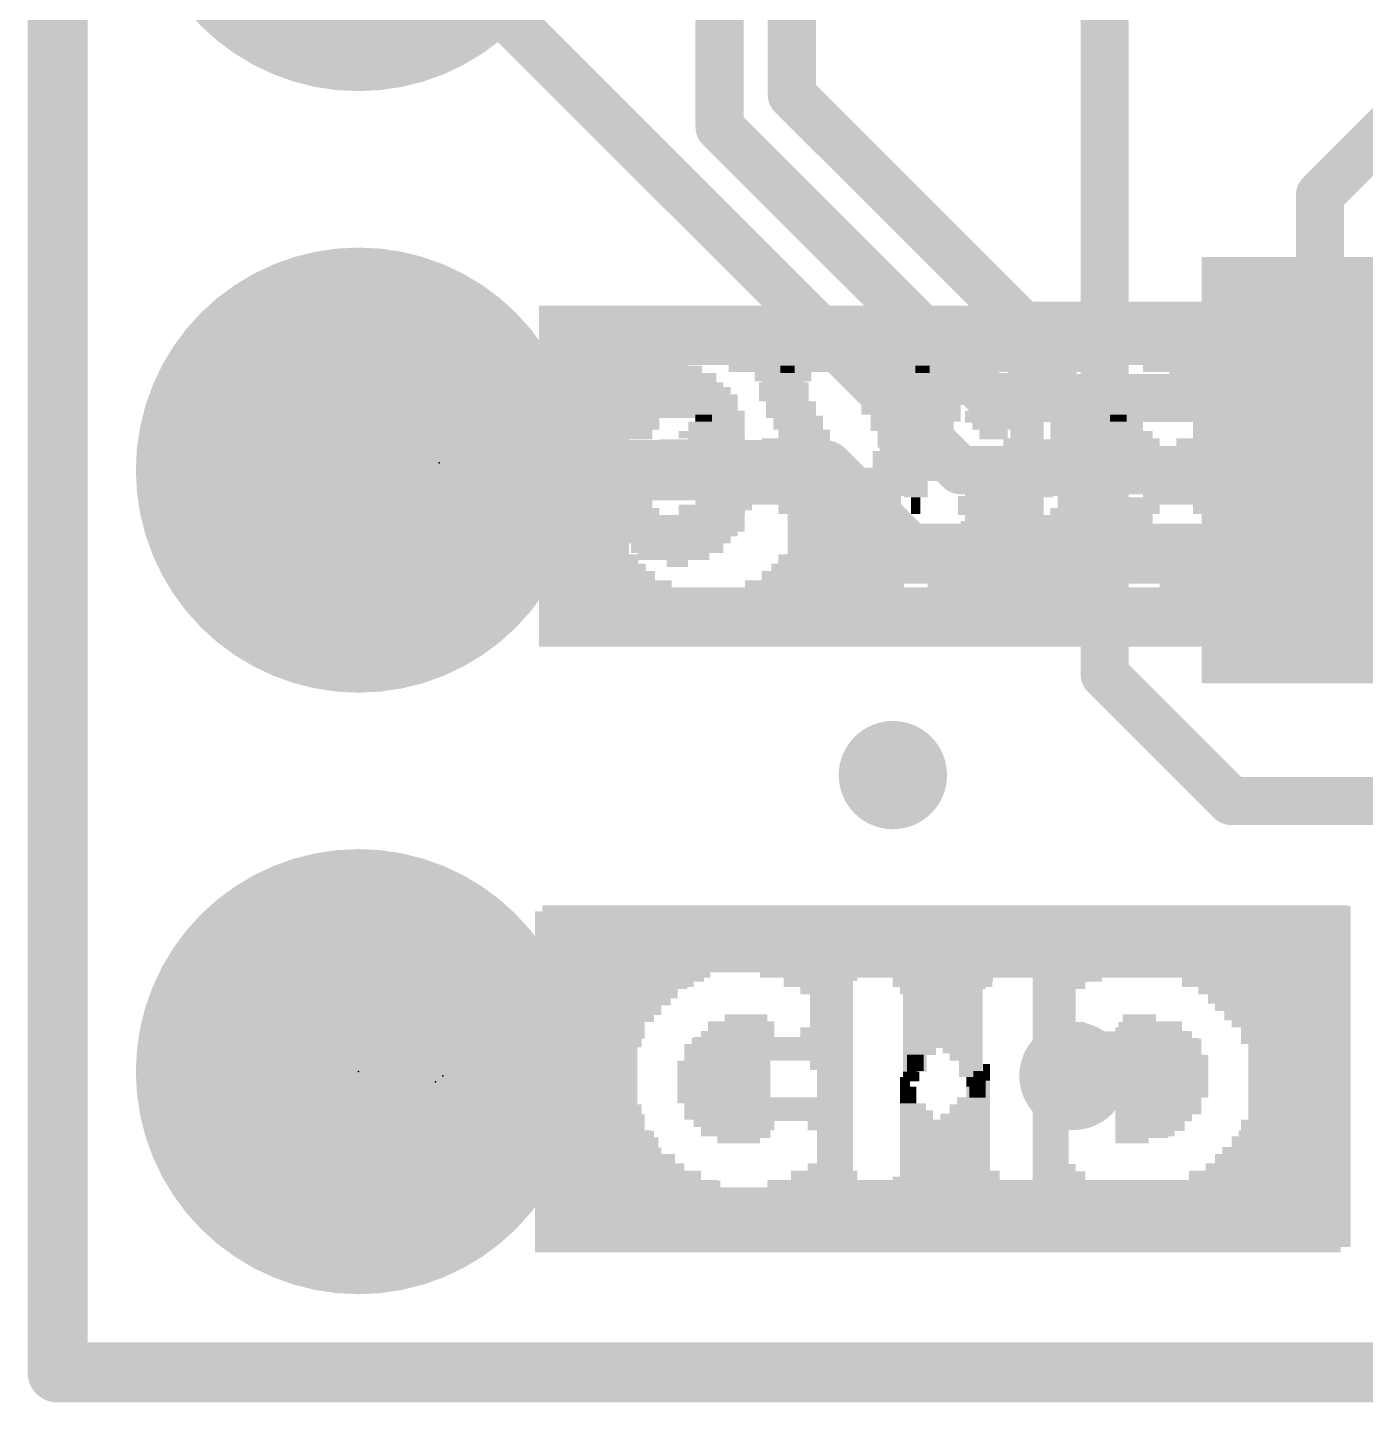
# Model space of a CAD drawing. Extents: x -25 to 77, y -62 to 26.
# Drawn here: x -0.13 to 5.52, y -0.13 to 5.68 of the extents above; entities that cross this region are included whole.
import ezdxf

# ---------------------------------------------------------------- set-up
doc = ezdxf.new("R2010")
doc.units = 0
for name, color, linetype in [('1', 12, 'CONTINUOUS'), ('16', 53, 'CONTINUOUS'), ('17', 254, 'CONTINUOUS'), ('18', 110, 'CONTINUOUS'), ('20', 53, 'CONTINUOUS'), ('21', 41, 'CONTINUOUS'), ('22', 40, 'CONTINUOUS'), ('23', 53, 'CONTINUOUS'), ('24', 53, 'CONTINUOUS'), ('51', 53, 'CONTINUOUS')]:
    doc.layers.add(name, color=color, linetype=linetype)

# ---------------------------------------------------------------- blocks, each defined once
blk = doc.blocks.new('RECT')
blk.add_solid([(-0.5, -0.5), (0.5, -0.5), (-0.5, 0.5), (0.5, 0.5)])
blk = doc.blocks.new('ROUNDP')
at = {"const_width": 0.5}
blk.add_lwpolyline([(0, -0.25, 1), (0, 0.25, 1), (0, -0.25)], format="xyb", dxfattribs=at)
blk = doc.blocks.new('ROUNDV')
at = {"const_width": 0.5}
blk.add_lwpolyline([(0, -0.25, 1), (0, 0.25, 1), (0, -0.25)], format="xyb", dxfattribs=at)

msp = doc.modelspace()

# ---------------------------------------------------------------- linework, layer by layer
at = {"layer": '1'}
for points, const_width in [([(0, 12.7), (0, 0)], 0.254), ([(4.4196, 2.9464), (4.4196, 8.2804)], 0.2032), ([(6.2696, 5.914), (5.3286, 4.973)], 0.2032), ([(5.3286, 3.81), (5.3286, 4.973)], 0.2032), ([(4.953, 2.413), (4.4196, 2.9464)], 0.2032), ([(8.3312, 2.413), (4.953, 2.413)], 0.2032), ([(0, 0), (25.4, 0)], 0.254)]:
    msp.add_lwpolyline(points, dxfattribs=dict(at, const_width=const_width))
for points, const_width in [([(5.3794, 4.973, 1), (5.2778, 4.973)], 0.1016), ([(5.2927, 5.0089, 1), (5.3645, 4.9371)], 0.1016), ([(5.2778, 3.81, 1), (5.3794, 3.81)], 0.1016), ([(4.4555, 2.9823, 1), (4.3837, 2.9105)], 0.1016), ([(4.3688, 2.9464, 1), (4.4704, 2.9464)], 0.1016), ([(4.953, 2.4638, 1), (4.953, 2.3622)], 0.1016), ([(4.9171, 2.3771, 1), (4.9889, 2.4489)], 0.1016), ([(0, 0.0635, 1), (0, -0.0635)], 0.127), ([(-0.0635, 0, 1), (0.0635, 0)], 0.127)]:
    msp.add_lwpolyline(points, format="xyb", dxfattribs=dict(at, const_width=const_width))
at = {"layer": '16'}
for points, const_width in [([(0, 12.7), (0, 0)], 0.254), ([(3.0988, 5.395), (3.0988, 9.7028)], 0.2032), ([(2.794, 7.366), (2.794, 5.2578)], 0.2032), ([(3.81, 3.81), (1.27, 6.35)], 0.2032), ([(4.0742, 4.4196), (3.0988, 5.395)], 0.2032), ([(2.794, 5.2578), (3.937, 4.1148)], 0.2032), ([(7.5209, 4.4196), (4.0742, 4.4196)], 0.2032), ([(3.937, 4.1148), (7.9248, 4.1148)], 0.2032), ([(1.27, 3.81), (3.236, 3.81)], 0.254), ([(3.236, 3.81), (3.589, 3.4569)], 0.254), ([(8.2525, 3.81), (3.81, 3.81)], 0.2032), ([(3.589, 3.4569), (9.4336, 3.4569)], 0.254), ([(0, 0), (25.4, 0)], 0.254)]:
    msp.add_lwpolyline(points, dxfattribs=dict(at, const_width=const_width))
for points, const_width in [([(3.1347, 5.4309, 1), (3.0629, 5.359)], 0.1016), ([(3.048, 5.395, 1), (3.1496, 5.395)], 0.1016), ([(2.8299, 5.2937, 1), (2.7581, 5.2219)], 0.1016), ([(2.7432, 5.2578, 1), (2.8448, 5.2578)], 0.1016), ([(4.0742, 4.4704, 1), (4.0742, 4.3688)], 0.1016), ([(4.0382, 4.3837, 1), (4.1101, 4.4555)], 0.1016), ([(3.937, 4.1656, 1), (3.937, 4.064)], 0.1016), ([(3.9011, 4.0789, 1), (3.9729, 4.1507)], 0.1016), ([(1.27, 3.8735, 1), (1.27, 3.7465)], 0.127), ([(3.2809, 3.8549, 1), (3.1911, 3.7651)], 0.127), ([(3.236, 3.7465, 1), (3.236, 3.8735)], 0.127), ([(3.81, 3.8608, 1), (3.81, 3.7592)], 0.1016), ([(3.7741, 3.7741, 1), (3.8459, 3.8459)], 0.1016), ([(3.589, 3.5204, 1), (3.589, 3.3934)], 0.127), ([(3.5441, 3.412, 1), (3.6339, 3.5018)], 0.127), ([(0, 0.0635, 1), (0, -0.0635)], 0.127), ([(-0.0635, 0, 1), (0.0635, 0)], 0.127)]:
    msp.add_lwpolyline(points, format="xyb", dxfattribs=dict(at, const_width=const_width))
at = {"layer": '20', "const_width": 0.2032}
for points in [[(0, 0), (0, 12.7)], [(25.4, 0), (0, 0)]]:
    msp.add_lwpolyline(points, dxfattribs=at)
at = {"layer": '20', "const_width": 0.1016}
for points in [[(0, 0.0508, 1), (0, -0.0508)], [(-0.0508, 0, 1), (0.0508, 0)]]:
    msp.add_lwpolyline(points, format="xyb", dxfattribs=at)
at = {"layer": '23'}
for p in [(1.6104, 3.8405), (1.27, 1.27), (1.5951, 1.2268)]:
    msp.add_point(p, dxfattribs=at)
at = {"layer": '24'}
msp.add_point((1.6256, 1.2522), dxfattribs=at)
at = {"layer": '51', "const_width": 0.0635}
for points in [[(4.9786, 4.5918, 1), (4.9786, 4.5283)], [(5.0103, 4.56, 1), (4.9469, 4.56)], [(4.9786, 3.0918, 1), (4.9786, 3.0282)], [(4.9469, 3.06, 1), (5.0103, 3.06)]]:
    msp.add_lwpolyline(points, format="xyb", dxfattribs=at)
at = {"layer": '51', "const_width": 0.127}
for points in [[(4.9786, 3.06), (4.9786, 4.56)], [(4.9786, 4.56), (8.1786, 4.56)], [(8.1786, 3.06), (4.9786, 3.06)]]:
    msp.add_lwpolyline(points, dxfattribs=at)

# ---------------------------------------------------------------- block references
at = {"layer": '1', "yscale": 1.8, "rotation": 180}
msp.add_blockref('RECT', (5.3286, 3.81), dxfattribs=at)
at = {"layer": '17', "xscale": 1.8796, "yscale": 1.8796, "rotation": 180}
for p in [(1.27, 6.35), (1.27, 6.35), (1.27, 3.81), (1.27, 3.81), (1.27, 1.27), (1.27, 1.27)]:
    msp.add_blockref('ROUNDP', p, dxfattribs=at)
at = {"layer": '18', "xscale": 0.4572, "yscale": 0.4572}
for p in [(3.5255, 2.5222), (3.5255, 2.5222), (4.2875, 1.2522), (4.2875, 1.2522)]:
    msp.add_blockref('ROUNDV', p, dxfattribs=at)
at = {"layer": '21'}
for p, xscale, yscale in [((2.6154, 4.2355), 0.21, 0.03), ((3.0804, 4.2355), 0.06, 0.03), ((3.6504, 4.2355), 0.06, 0.03), ((4.1154, 4.2355), 0.21, 0.03), ((2.6154, 4.1655), 0.39, 0.03), ((2.6154, 4.2005), 0.33, 0.04), ((3.0654, 4.1655), 0.21, 0.03), ((3.0654, 4.2005), 0.15, 0.04), ((3.6654, 4.2005), 0.15, 0.04), ((3.6804, 4.1655), 0.18, 0.03), ((4.1154, 4.1655), 0.39, 0.03), ((4.1154, 4.2005), 0.33, 0.04), ((2.6154, 4.1155), 0.51, 0.03), ((2.6154, 4.1455), 0.45, 0.03), ((3.0654, 4.1455), 0.21, 0.03), ((3.0654, 4.1155), 0.21, 0.03), ((3.6654, 4.1455), 0.21, 0.03), ((3.6654, 4.1155), 0.21, 0.03), ((4.1154, 4.1155), 0.51, 0.03), ((4.1154, 4.1455), 0.45, 0.03), ((2.6154, 4.0805), 0.51, 0.04), ((3.0954, 4.0805), 0.21, 0.04), ((3.6504, 4.0805), 0.24, 0.04), ((4.1154, 4.0805), 0.51, 0.04), ((2.6154, 4.0455), 0.57, 0.03), ((2.4354, 4.0255), 0.21, 0.03), ((2.4504, 3.9955), 0.18, 0.03), ((2.7954, 4.0255), 0.21, 0.03), ((2.7954, 3.9955), 0.21, 0.03), ((3.0954, 4.0455), 0.21, 0.03), ((3.1254, 4.0255), 0.21, 0.03), ((3.1254, 3.9955), 0.21, 0.03), ((3.6204, 4.0255), 0.24, 0.03), ((3.6054, 3.9955), 0.21, 0.03), ((3.6354, 4.0455), 0.21, 0.03), ((4.1154, 4.0455), 0.57, 0.03), ((3.9354, 4.0255), 0.21, 0.03), ((3.9504, 3.9955), 0.18, 0.03), ((4.2954, 4.0255), 0.21, 0.03), ((4.2954, 3.9955), 0.21, 0.03), ((2.4504, 3.9605), 0.12, 0.04), ((2.7954, 3.9605), 0.21, 0.04), ((3.1554, 3.9605), 0.21, 0.04), ((3.5904, 3.9605), 0.24, 0.04), ((3.9504, 3.9605), 0.12, 0.04), ((4.2954, 3.9605), 0.21, 0.04), ((2.6754, 3.8755), 0.33, 0.03), ((2.7204, 3.9255), 0.36, 0.03), ((2.7054, 3.8955), 0.33, 0.03), ((3.1554, 3.9255), 0.21, 0.03), ((3.1854, 3.8955), 0.21, 0.03), ((3.1854, 3.8755), 0.21, 0.03), ((3.5454, 3.8755), 0.21, 0.03), ((3.5754, 3.9255), 0.21, 0.03), ((3.5754, 3.8955), 0.21, 0.03), ((4.1754, 3.8755), 0.33, 0.03), ((4.2204, 3.9255), 0.36, 0.03), ((4.2054, 3.8955), 0.33, 0.03), ((2.6754, 3.8405), 0.33, 0.04), ((3.2154, 3.8405), 0.21, 0.04), ((3.5454, 3.8405), 0.21, 0.04), ((4.1754, 3.8405), 0.33, 0.04), ((2.7054, 3.8055), 0.33, 0.03), ((2.7204, 3.7855), 0.36, 0.03), ((3.2154, 3.8055), 0.21, 0.03), ((3.2454, 3.7855), 0.21, 0.03), ((3.5154, 3.8055), 0.21, 0.03), ((3.5154, 3.7855), 0.21, 0.03), ((4.2054, 3.8055), 0.33, 0.03), ((4.2204, 3.7855), 0.36, 0.03), ((2.4054, 3.7205), 0.15, 0.04), ((2.7804, 3.7555), 0.24, 0.03), ((2.8104, 3.7205), 0.24, 0.04), ((3.2454, 3.7555), 0.21, 0.03), ((3.3804, 3.7205), 0.42, 0.04), ((3.4854, 3.7555), 0.21, 0.03), ((3.9054, 3.7205), 0.15, 0.04), ((4.2804, 3.7555), 0.24, 0.03), ((4.3104, 3.7205), 0.24, 0.04), ((2.4054, 3.6855), 0.21, 0.03), ((2.4054, 3.6555), 0.21, 0.03), ((2.8254, 3.6855), 0.21, 0.03), ((2.8254, 3.6555), 0.21, 0.03), ((3.3654, 3.6855), 0.39, 0.03), ((3.3804, 3.6555), 0.36, 0.03), ((3.9054, 3.6855), 0.21, 0.03), ((3.9054, 3.6555), 0.21, 0.03), ((4.3254, 3.6855), 0.21, 0.03), ((4.3254, 3.6555), 0.21, 0.03), ((2.4204, 3.6355), 0.24, 0.03), ((2.6154, 3.6005), 0.57, 0.04), ((2.7954, 3.6355), 0.21, 0.03), ((3.3654, 3.6355), 0.33, 0.03), ((3.3804, 3.6005), 0.3, 0.04), ((3.9204, 3.6355), 0.24, 0.03), ((4.1154, 3.6005), 0.57, 0.04), ((4.2954, 3.6355), 0.21, 0.03), ((2.6154, 3.5655), 0.57, 0.03), ((2.6154, 3.5455), 0.51, 0.03), ((3.3654, 3.5655), 0.27, 0.03), ((3.3654, 3.5455), 0.27, 0.03), ((4.1154, 3.5655), 0.57, 0.03), ((4.1154, 3.5455), 0.51, 0.03), ((2.6004, 3.5155), 0.48, 0.03), ((2.6154, 3.4805), 0.39, 0.04), ((3.3654, 3.5155), 0.21, 0.03), ((3.3654, 3.4805), 0.21, 0.04), ((4.1004, 3.5155), 0.48, 0.03), ((4.1154, 3.4805), 0.39, 0.04), ((2.6004, 3.4455), 0.3, 0.03), ((2.6154, 3.4155), 0.09, 0.03), ((3.3804, 3.4455), 0.12, 0.03), ((4.1004, 3.4455), 0.3, 0.03), ((4.1154, 3.4155), 0.09, 0.03), ((3.7151, 1.9268), 3.4, 0.04), ((3.7151, 1.8918), 3.4, 0.03), ((3.7151, 1.8568), 3.4, 0.04), ((3.7151, 1.8218), 3.4, 0.03), ((3.7151, 1.7868), 3.4, 0.04), ((3.7151, 1.7518), 3.4, 0.03), ((3.7151, 1.7168), 3.4, 0.04), ((2.3851, 1.6818), 0.74, 0.03), ((4.1901, 1.6818), 2.45, 0.03), ((2.3501, 1.6468), 0.67, 0.04), ((2.3151, 1.6118), 0.6, 0.03), ((3.2051, 1.6468), 0.28, 0.04), ((3.2251, 1.6118), 0.18, 0.03), ((3.7351, 1.6468), 0.42, 0.04), ((3.7301, 1.6118), 0.35, 0.03), ((4.1851, 1.6468), 0.14, 0.04), ((4.1701, 1.6118), 0.11, 0.03), ((5.0801, 1.6468), 0.67, 0.04), ((5.1151, 1.6118), 0.6, 0.03), ((2.2951, 1.5768), 0.56, 0.04), ((3.2451, 1.5768), 0.14, 0.04), ((3.7501, 1.5768), 0.31, 0.04), ((4.1701, 1.5768), 0.11, 0.04), ((5.1351, 1.5768), 0.56, 0.04), ((2.2601, 1.5418), 0.49, 0.03), ((2.2601, 1.5068), 0.49, 0.04), ((3.2451, 1.5418), 0.14, 0.03), ((3.2451, 1.5068), 0.14, 0.04), ((3.7501, 1.5418), 0.31, 0.03), ((3.7651, 1.5068), 0.28, 0.04), ((4.1701, 1.5418), 0.11, 0.03), ((4.1701, 1.5068), 0.11, 0.04), ((5.1501, 1.5418), 0.53, 0.03), ((5.1701, 1.5068), 0.49, 0.04), ((2.2451, 1.4718), 0.46, 0.03), ((2.2251, 1.4368), 0.42, 0.04), ((2.8751, 1.4368), 0.24, 0.04), ((3.2251, 1.4368), 0.18, 0.04), ((3.2451, 1.4718), 0.14, 0.03), ((3.7851, 1.4718), 0.24, 0.03), ((3.8001, 1.4368), 0.21, 0.04), ((4.1701, 1.4718), 0.11, 0.03), ((4.1701, 1.4368), 0.11, 0.04), ((4.5701, 1.4368), 0.21, 0.04), ((5.1851, 1.4718), 0.46, 0.03), ((5.2051, 1.4368), 0.42, 0.04), ((2.2251, 1.4018), 0.42, 0.03), ((3.0001, 1.4018), 0.63, 0.03), ((3.8001, 1.4018), 0.21, 0.03), ((4.1701, 1.4018), 0.11, 0.03), ((4.5901, 1.4018), 0.25, 0.03), ((5.2051, 1.4018), 0.42, 0.03), ((2.2251, 1.3668), 0.42, 0.04), ((2.2101, 1.3318), 0.39, 0.03), ((2.9801, 1.3668), 0.67, 0.04), ((2.9801, 1.3318), 0.67, 0.03), ((3.8201, 1.3668), 0.17, 0.04), ((3.8351, 1.3318), 0.14, 0.03), ((4.1701, 1.3668), 0.11, 0.04), ((4.1701, 1.3318), 0.11, 0.03), ((4.6051, 1.3668), 0.28, 0.04), ((4.6251, 1.3318), 0.32, 0.03), ((5.2201, 1.3668), 0.39, 0.04), ((5.2201, 1.3318), 0.39, 0.03), ((2.2101, 1.2968), 0.39, 0.04), ((2.7351, 1.2968), 0.24, 0.04), ((3.2451, 1.2968), 0.14, 0.04), ((3.8551, 1.2968), 0.1, 0.04), ((4.1701, 1.2968), 0.11, 0.04), ((4.6401, 1.2968), 0.35, 0.04), ((5.2201, 1.2968), 0.39, 0.04), ((2.2101, 1.2618), 0.39, 0.03), ((2.2101, 1.2268), 0.39, 0.04), ((2.7201, 1.2618), 0.21, 0.03), ((2.7201, 1.2268), 0.21, 0.04), ((3.2601, 1.2618), 0.11, 0.03), ((3.2601, 1.2268), 0.11, 0.04), ((3.5751, 1.2268), 0.04, 0.04), ((3.8551, 1.2618), 0.1, 0.03), ((3.8701, 1.2268), 0.07, 0.04), ((4.1701, 1.2618), 0.11, 0.03), ((4.1701, 1.2268), 0.11, 0.04), ((4.6401, 1.2618), 0.35, 0.03), ((4.6401, 1.2268), 0.35, 0.04), ((5.2201, 1.2618), 0.39, 0.03), ((5.2201, 1.2268), 0.39, 0.04), ((2.2101, 1.1918), 0.39, 0.03), ((2.2101, 1.1568), 0.39, 0.04), ((2.7201, 1.1918), 0.21, 0.03), ((2.7201, 1.1568), 0.21, 0.04), ((3.2601, 1.1918), 0.11, 0.03), ((3.2601, 1.1568), 0.11, 0.04), ((3.5901, 1.1918), 0.07, 0.03), ((3.5901, 1.1568), 0.07, 0.04), ((3.8901, 1.1918), 0.03, 0.03), ((4.1701, 1.1918), 0.11, 0.03), ((4.1701, 1.1568), 0.11, 0.04), ((4.6401, 1.1918), 0.35, 0.03), ((4.6401, 1.1568), 0.35, 0.04), ((5.2201, 1.1918), 0.39, 0.03), ((5.2201, 1.1568), 0.39, 0.04), ((2.2101, 1.1218), 0.39, 0.03), ((2.2251, 1.0868), 0.42, 0.04), ((2.8201, 1.1218), 0.35, 0.03), ((2.8201, 1.0868), 0.35, 0.04), ((3.2601, 1.1218), 0.11, 0.03), ((3.2601, 1.0868), 0.11, 0.04), ((3.6101, 1.1218), 0.11, 0.03), ((3.6251, 1.0868), 0.14, 0.04), ((4.1701, 1.1218), 0.11, 0.03), ((4.1701, 1.0868), 0.11, 0.04), ((4.6251, 1.1218), 0.32, 0.03), ((4.6251, 1.0868), 0.32, 0.04), ((5.2201, 1.1218), 0.39, 0.03), ((5.2201, 1.0868), 0.39, 0.04), ((2.2251, 1.0518), 0.42, 0.03), ((2.8401, 1.0518), 0.31, 0.03), ((3.2601, 1.0518), 0.11, 0.03), ((3.6451, 1.0518), 0.18, 0.03), ((4.1701, 1.0518), 0.11, 0.03), ((4.6051, 1.0518), 0.28, 0.03), ((5.2051, 1.0518), 0.42, 0.03), ((2.2251, 1.0168), 0.42, 0.04), ((2.2451, 0.9818), 0.46, 0.03), ((2.8551, 1.0168), 0.28, 0.04), ((2.8751, 0.9818), 0.18, 0.03), ((3.2601, 1.0168), 0.11, 0.04), ((3.2601, 0.9818), 0.11, 0.03), ((3.6451, 1.0168), 0.18, 0.04), ((3.6601, 0.9818), 0.21, 0.03), ((4.1701, 1.0168), 0.11, 0.04), ((4.1701, 0.9818), 0.11, 0.03), ((4.5901, 1.0168), 0.25, 0.04), ((4.5351, 0.9818), 0.14, 0.03), ((5.1851, 0.9818), 0.46, 0.03), ((5.2051, 1.0168), 0.42, 0.04), ((2.2451, 0.9468), 0.46, 0.04), ((3.2601, 0.9468), 0.11, 0.04), ((3.6801, 0.9468), 0.25, 0.04), ((4.1701, 0.9468), 0.11, 0.04), ((5.1851, 0.9468), 0.46, 0.04), ((2.2601, 0.9118), 0.49, 0.03), ((2.2801, 0.8768), 0.53, 0.04), ((3.2601, 0.9118), 0.11, 0.03), ((3.2601, 0.8768), 0.11, 0.04), ((3.6951, 0.9118), 0.28, 0.03), ((3.6951, 0.8768), 0.28, 0.04), ((4.1701, 0.9118), 0.11, 0.03), ((4.1701, 0.8768), 0.11, 0.04), ((5.1501, 0.8768), 0.53, 0.04), ((5.1701, 0.9118), 0.49, 0.03), ((2.2951, 0.8418), 0.56, 0.03), ((2.3301, 0.8068), 0.63, 0.04), ((3.2401, 0.8068), 0.21, 0.04), ((3.2451, 0.8418), 0.14, 0.03), ((3.7151, 0.8068), 0.38, 0.04), ((3.7151, 0.8418), 0.32, 0.03), ((4.1701, 0.8418), 0.11, 0.03), ((4.1851, 0.8068), 0.14, 0.04), ((5.1001, 0.8068), 0.63, 0.04), ((5.1351, 0.8418), 0.56, 0.03), ((2.3651, 0.7718), 0.7, 0.03), ((3.7151, 0.7368), 3.4, 0.04), ((3.2051, 0.7718), 0.28, 0.03), ((3.7351, 0.7718), 0.42, 0.03), ((4.1701, 0.7718), 0.17, 0.03), ((5.0451, 0.7718), 0.74, 0.03), ((3.7151, 0.7018), 3.4, 0.03), ((3.7151, 0.6668), 3.4, 0.04), ((3.7151, 0.6318), 3.4, 0.03), ((3.7151, 0.5968), 3.4, 0.04), ((3.7151, 0.5618), 3.4, 0.03), ((3.7151, 0.5268), 3.4, 0.04)]:
    msp.add_blockref('RECT', p, dxfattribs=dict(at, xscale=xscale, yscale=yscale))
at = {"layer": '22', "rotation": 180}
for p, xscale, yscale in [((3.6218, 4.4846), 3.18, 0.04), ((3.6218, 4.4496), 3.18, 0.03), ((3.6218, 4.4146), 3.18, 0.04), ((3.6218, 4.3796), 3.18, 0.03), ((3.6218, 4.3446), 3.18, 0.04), ((3.6218, 4.3096), 3.18, 0.03), ((3.6218, 4.2746), 3.18, 0.04), ((2.3468, 4.2396), 0.63, 0.03), ((3.6218, 4.2396), 1.58, 0.03), ((4.8968, 4.2396), 0.63, 0.03), ((2.2918, 4.2046), 0.52, 0.04), ((2.2768, 4.1696), 0.49, 0.03), ((3.0618, 4.2046), 0.24, 0.04), ((3.0618, 4.1696), 0.18, 0.03), ((3.6218, 4.2046), 0.52, 0.04), ((3.6218, 4.1696), 0.52, 0.03), ((4.1818, 4.2046), 0.24, 0.04), ((4.1818, 4.1696), 0.18, 0.03), ((4.9518, 4.2046), 0.52, 0.04), ((4.9668, 4.1696), 0.49, 0.03), ((2.2568, 4.1346), 0.45, 0.04), ((3.0818, 4.1346), 0.14, 0.04), ((3.6218, 4.1346), 0.46, 0.04), ((4.1618, 4.1346), 0.14, 0.04), ((4.9868, 4.1346), 0.45, 0.04), ((2.2418, 4.0996), 0.42, 0.03), ((2.2418, 4.0646), 0.42, 0.04), ((3.0968, 4.0996), 0.11, 0.03), ((3.1118, 4.0646), 0.14, 0.04), ((3.6218, 4.0996), 0.46, 0.03), ((3.6018, 4.0646), 0.42, 0.04), ((4.1318, 4.0646), 0.14, 0.04), ((4.1468, 4.0996), 0.11, 0.03), ((5.0018, 4.0996), 0.42, 0.03), ((5.0018, 4.0646), 0.42, 0.04), ((2.2218, 4.0296), 0.38, 0.03), ((2.2218, 3.9946), 0.38, 0.04), ((2.7468, 3.9946), 0.17, 0.04), ((2.7268, 4.0296), 0.07, 0.03), ((3.1118, 4.0296), 0.14, 0.03), ((3.1318, 3.9946), 0.18, 0.04), ((3.6218, 4.0296), 0.38, 0.03), ((3.6068, 3.9946), 0.35, 0.04), ((4.0918, 3.9946), 0.14, 0.04), ((4.1118, 4.0296), 0.1, 0.03), ((4.4968, 3.9946), 0.17, 0.04), ((4.4768, 4.0296), 0.07, 0.03), ((5.0018, 4.0296), 0.42, 0.03), ((5.0018, 3.9946), 0.42, 0.04), ((2.2218, 3.9596), 0.38, 0.03), ((2.7468, 3.9596), 0.25, 0.03), ((3.1318, 3.9596), 0.18, 0.03), ((3.6218, 3.9596), 0.32, 0.03), ((4.0918, 3.9596), 0.14, 0.03), ((4.4968, 3.9596), 0.25, 0.03), ((5.0018, 3.9596), 0.42, 0.03), ((2.2218, 3.9246), 0.38, 0.04), ((2.2418, 3.8896), 0.42, 0.03), ((2.7818, 3.9246), 0.24, 0.04), ((3.0418, 3.8896), 0.42, 0.03), ((3.1118, 3.9246), 0.28, 0.04), ((3.6018, 3.9246), 0.28, 0.04), ((3.6218, 3.8896), 0.24, 0.03), ((4.0768, 3.9246), 0.17, 0.04), ((4.0968, 3.8896), 0.21, 0.03), ((4.5318, 3.9246), 0.24, 0.04), ((4.8968, 3.8896), 0.63, 0.03), ((4.9668, 3.9246), 0.49, 0.04), ((2.2418, 3.8546), 0.42, 0.04), ((2.2568, 3.8196), 0.45, 0.03), ((3.0618, 3.8546), 0.46, 0.04), ((3.0618, 3.8196), 0.46, 0.03), ((3.6218, 3.8546), 0.24, 0.04), ((3.6218, 3.8196), 0.18, 0.03), ((4.0768, 3.8546), 0.25, 0.04), ((4.0918, 3.8196), 0.28, 0.03), ((4.8968, 3.8546), 0.63, 0.04), ((4.8968, 3.8196), 0.63, 0.03), ((2.2768, 3.7846), 0.49, 0.04), ((3.0768, 3.7846), 0.49, 0.04), ((3.6218, 3.7846), 0.18, 0.04), ((4.0968, 3.7846), 0.35, 0.04), ((4.8968, 3.7846), 0.63, 0.04), ((2.2418, 3.7496), 0.42, 0.03), ((2.2418, 3.7146), 0.42, 0.04), ((3.0768, 3.7496), 0.49, 0.03), ((3.0968, 3.7146), 0.53, 0.04), ((3.6218, 3.7496), 0.1, 0.03), ((3.6218, 3.7146), 0.1, 0.04), ((4.0418, 3.7146), 0.32, 0.04), ((4.0618, 3.7496), 0.28, 0.03), ((4.8968, 3.7496), 0.63, 0.03), ((4.8968, 3.7146), 0.63, 0.04), ((2.2218, 3.6796), 0.38, 0.03), ((2.2218, 3.6446), 0.38, 0.04), ((2.7618, 3.6446), 0.28, 0.04), ((3.0268, 3.6796), 0.67, 0.03), ((3.2168, 3.6446), 0.35, 0.04), ((3.6218, 3.6796), 0.04, 0.03), ((3.6218, 3.6446), 0.04, 0.04), ((4.0068, 3.6446), 0.31, 0.04), ((4.0218, 3.6796), 0.28, 0.03), ((4.5118, 3.6446), 0.28, 0.04), ((4.8268, 3.6796), 0.77, 0.03), ((5.0018, 3.6446), 0.42, 0.04), ((2.2218, 3.6096), 0.38, 0.03), ((2.7468, 3.6096), 0.25, 0.03), ((3.2368, 3.6096), 0.31, 0.03), ((4.0068, 3.6096), 0.31, 0.03), ((4.4968, 3.6096), 0.25, 0.03), ((5.0218, 3.6096), 0.38, 0.03), ((2.2218, 3.5746), 0.38, 0.04), ((2.2218, 3.5396), 0.38, 0.03), ((2.7468, 3.5746), 0.25, 0.04), ((2.7468, 3.5396), 0.17, 0.03), ((3.2568, 3.5746), 0.35, 0.04), ((3.2568, 3.5396), 0.35, 0.03), ((3.9868, 3.5746), 0.35, 0.04), ((3.9868, 3.5396), 0.35, 0.03), ((4.4968, 3.5746), 0.25, 0.04), ((4.4968, 3.5396), 0.17, 0.03), ((5.0218, 3.5746), 0.38, 0.04), ((5.0218, 3.5396), 0.38, 0.03), ((2.2218, 3.5046), 0.38, 0.04), ((2.2218, 3.4696), 0.38, 0.03), ((3.2718, 3.5046), 0.38, 0.04), ((3.2718, 3.4696), 0.38, 0.03), ((3.9718, 3.5046), 0.38, 0.04), ((3.9718, 3.4696), 0.38, 0.03), ((5.0218, 3.5046), 0.38, 0.04), ((5.0218, 3.4696), 0.38, 0.03), ((2.2418, 3.4346), 0.42, 0.04), ((3.2718, 3.4346), 0.46, 0.04), ((3.9718, 3.4346), 0.46, 0.04), ((5.0018, 3.4346), 0.42, 0.04), ((2.2568, 3.3996), 0.45, 0.03), ((2.2768, 3.3646), 0.49, 0.04), ((3.2518, 3.3646), 0.56, 0.04), ((3.2568, 3.3996), 0.49, 0.03), ((3.9918, 3.3646), 0.56, 0.04), ((3.9868, 3.3996), 0.49, 0.03), ((4.9668, 3.3646), 0.49, 0.04), ((4.9868, 3.3996), 0.45, 0.03), ((2.3118, 3.3296), 0.56, 0.03), ((3.6218, 3.2946), 3.18, 0.04), ((3.2368, 3.3296), 0.67, 0.03), ((4.0068, 3.3296), 0.67, 0.03), ((4.9318, 3.3296), 0.56, 0.03), ((3.6218, 3.2596), 3.18, 0.03), ((3.6218, 3.2246), 3.18, 0.04), ((3.6218, 3.1896), 3.18, 0.03), ((3.6218, 3.1546), 3.18, 0.04), ((3.6218, 3.1196), 3.18, 0.03), ((3.6218, 3.0846), 3.18, 0.04), ((3.7576, 1.9497), 3.4, 0.04), ((3.7576, 1.9147), 3.4, 0.03), ((3.7576, 1.8797), 3.4, 0.04), ((3.7576, 1.8447), 3.4, 0.03), ((3.7576, 1.8097), 3.4, 0.04), ((3.7576, 1.7747), 3.4, 0.03), ((3.7576, 1.7397), 3.4, 0.04), ((3.2826, 1.7047), 2.45, 0.03), ((2.3926, 1.6697), 0.67, 0.04), ((3.2876, 1.6697), 0.14, 0.04), ((3.7376, 1.6697), 0.42, 0.04), ((4.2676, 1.6697), 0.28, 0.04), ((5.0876, 1.7047), 0.74, 0.03), ((5.1226, 1.6697), 0.67, 0.04), ((2.3576, 1.6347), 0.6, 0.03), ((3.3026, 1.6347), 0.11, 0.03), ((3.7426, 1.6347), 0.35, 0.03), ((4.2476, 1.6347), 0.18, 0.03), ((5.1576, 1.6347), 0.6, 0.03), ((2.3376, 1.5997), 0.56, 0.04), ((2.3226, 1.5647), 0.53, 0.03), ((3.3026, 1.5997), 0.11, 0.04), ((3.3026, 1.5647), 0.11, 0.03), ((3.7226, 1.5997), 0.31, 0.04), ((3.7226, 1.5647), 0.31, 0.03), ((4.2276, 1.5997), 0.14, 0.04), ((4.2276, 1.5647), 0.14, 0.03), ((5.1776, 1.5997), 0.56, 0.04), ((5.2126, 1.5647), 0.49, 0.03), ((2.3026, 1.5297), 0.49, 0.04), ((2.2876, 1.4947), 0.46, 0.03), ((3.3026, 1.5297), 0.11, 0.04), ((3.3026, 1.4947), 0.11, 0.03), ((3.7076, 1.5297), 0.28, 0.04), ((3.6876, 1.4947), 0.24, 0.03), ((4.2276, 1.5297), 0.14, 0.04), ((4.2276, 1.4947), 0.14, 0.03), ((5.2126, 1.5297), 0.49, 0.04), ((5.2276, 1.4947), 0.46, 0.03), ((2.2676, 1.4597), 0.42, 0.04), ((2.9026, 1.4597), 0.21, 0.04), ((3.3026, 1.4597), 0.11, 0.04), ((3.6726, 1.4597), 0.21, 0.04), ((4.2476, 1.4597), 0.18, 0.04), ((4.5976, 1.4597), 0.24, 0.04), ((5.2476, 1.4597), 0.42, 0.04), ((2.2676, 1.4247), 0.42, 0.03), ((2.2526, 1.3897), 0.39, 0.04), ((2.8676, 1.3897), 0.28, 0.04), ((2.8826, 1.4247), 0.25, 0.03), ((3.3026, 1.4247), 0.11, 0.03), ((3.3026, 1.3897), 0.11, 0.04), ((3.6726, 1.4247), 0.21, 0.03), ((3.6526, 1.3897), 0.17, 0.04), ((4.4726, 1.4247), 0.63, 0.03), ((4.4926, 1.3897), 0.67, 0.04), ((5.2476, 1.4247), 0.42, 0.03), ((5.2476, 1.3897), 0.42, 0.04), ((2.2526, 1.3547), 0.39, 0.03), ((2.2526, 1.3197), 0.39, 0.04), ((2.8326, 1.3197), 0.35, 0.04), ((2.8476, 1.3547), 0.32, 0.03), ((3.3026, 1.3547), 0.11, 0.03), ((3.3026, 1.3197), 0.11, 0.04), ((3.6376, 1.3547), 0.14, 0.03), ((3.6176, 1.3197), 0.1, 0.04), ((4.4926, 1.3547), 0.67, 0.03), ((4.2276, 1.3197), 0.14, 0.04), ((4.7376, 1.3197), 0.24, 0.04), ((5.2626, 1.3547), 0.39, 0.03), ((5.2626, 1.3197), 0.39, 0.04), ((2.2526, 1.2847), 0.39, 0.03), ((2.8326, 1.2847), 0.35, 0.03), ((3.3026, 1.2847), 0.11, 0.03), ((3.6176, 1.2847), 0.1, 0.03), ((4.2126, 1.2847), 0.11, 0.03), ((4.7526, 1.2847), 0.21, 0.03), ((5.2626, 1.2847), 0.39, 0.03), ((2.2526, 1.2497), 0.39, 0.04), ((2.2526, 1.2147), 0.39, 0.03), ((2.8326, 1.2497), 0.35, 0.04), ((2.8326, 1.2147), 0.35, 0.03), ((3.3026, 1.2497), 0.11, 0.04), ((3.3026, 1.2147), 0.11, 0.03), ((3.6026, 1.2497), 0.07, 0.04), ((3.5826, 1.2147), 0.03, 0.03), ((3.8826, 1.2147), 0.07, 0.03), ((3.8976, 1.2497), 0.04, 0.04), ((4.2126, 1.2497), 0.11, 0.04), ((4.2126, 1.2147), 0.11, 0.03), ((4.7526, 1.2497), 0.21, 0.04), ((4.7526, 1.2147), 0.21, 0.03), ((5.2626, 1.2497), 0.39, 0.04), ((5.2626, 1.2147), 0.39, 0.03), ((2.2526, 1.1797), 0.39, 0.04), ((2.8326, 1.1797), 0.35, 0.04), ((3.3026, 1.1797), 0.11, 0.04), ((3.8826, 1.1797), 0.07, 0.04), ((4.2126, 1.1797), 0.11, 0.04), ((4.7526, 1.1797), 0.21, 0.04), ((5.2626, 1.1797), 0.39, 0.04), ((2.2526, 1.1447), 0.39, 0.03), ((2.2526, 1.1097), 0.39, 0.04), ((2.8476, 1.1447), 0.32, 0.03), ((2.8476, 1.1097), 0.32, 0.04), ((3.3026, 1.1447), 0.11, 0.03), ((3.3026, 1.1097), 0.11, 0.04), ((3.8476, 1.1097), 0.14, 0.04), ((3.8626, 1.1447), 0.11, 0.03), ((4.2126, 1.1447), 0.11, 0.03), ((4.2126, 1.1097), 0.11, 0.04), ((4.6526, 1.1447), 0.35, 0.03), ((4.6526, 1.1097), 0.35, 0.04), ((5.2476, 1.1097), 0.42, 0.04), ((5.2626, 1.1447), 0.39, 0.03), ((2.2676, 1.0747), 0.42, 0.03), ((2.2676, 1.0397), 0.42, 0.04), ((2.8676, 1.0747), 0.28, 0.03), ((2.8826, 1.0397), 0.25, 0.04), ((3.3026, 1.0747), 0.11, 0.03), ((3.3026, 1.0397), 0.11, 0.04), ((3.8276, 1.0747), 0.18, 0.03), ((3.8276, 1.0397), 0.18, 0.04), ((4.2126, 1.0747), 0.11, 0.03), ((4.2126, 1.0397), 0.11, 0.04), ((4.6326, 1.0747), 0.31, 0.03), ((4.6176, 1.0397), 0.28, 0.04), ((5.2476, 1.0747), 0.42, 0.03), ((5.2476, 1.0397), 0.42, 0.04), ((2.2876, 1.0047), 0.46, 0.03), ((2.2876, 0.9697), 0.46, 0.04), ((2.9376, 1.0047), 0.14, 0.03), ((3.3026, 1.0047), 0.11, 0.03), ((3.3026, 0.9697), 0.11, 0.04), ((3.7926, 0.9697), 0.25, 0.04), ((3.8126, 1.0047), 0.21, 0.03), ((4.2126, 1.0047), 0.11, 0.03), ((4.2126, 0.9697), 0.11, 0.04), ((4.5976, 1.0047), 0.18, 0.03), ((5.2276, 1.0047), 0.46, 0.03), ((5.2276, 0.9697), 0.46, 0.04), ((2.3026, 0.9347), 0.49, 0.03), ((3.3026, 0.9347), 0.11, 0.03), ((3.7776, 0.9347), 0.28, 0.03), ((4.2126, 0.9347), 0.11, 0.03), ((5.2126, 0.9347), 0.49, 0.03), ((2.3226, 0.8997), 0.53, 0.04), ((2.3376, 0.8647), 0.56, 0.03), ((3.3026, 0.8997), 0.11, 0.04), ((3.3026, 0.8647), 0.11, 0.03), ((3.7576, 0.8647), 0.32, 0.03), ((3.7776, 0.8997), 0.28, 0.04), ((4.2126, 0.8997), 0.11, 0.04), ((4.2276, 0.8647), 0.14, 0.03), ((5.1776, 0.8647), 0.56, 0.03), ((5.1926, 0.8997), 0.53, 0.04), ((2.3726, 0.8297), 0.63, 0.04), ((3.2876, 0.8297), 0.14, 0.04), ((3.7576, 0.8297), 0.38, 0.04), ((4.2326, 0.8297), 0.21, 0.04), ((5.1426, 0.8297), 0.63, 0.04), ((2.4276, 0.7947), 0.74, 0.03), ((3.7576, 0.7597), 3.4, 0.04), ((3.3026, 0.7947), 0.17, 0.03), ((3.7376, 0.7947), 0.42, 0.03), ((4.2676, 0.7947), 0.28, 0.03), ((5.1076, 0.7947), 0.7, 0.03), ((3.7576, 0.7247), 3.4, 0.03), ((3.7576, 0.6897), 3.4, 0.04), ((3.7576, 0.6547), 3.4, 0.03), ((3.7576, 0.6197), 3.4, 0.04), ((3.7576, 0.5847), 3.4, 0.03), ((3.7576, 0.5497), 3.4, 0.04)]:
    msp.add_blockref('RECT', p, dxfattribs=dict(at, xscale=xscale, yscale=yscale))
at = {"layer": '22'}
for p, xscale, yscale in [((3.7456, 1.9522), 3.4, 0.04), ((3.7456, 1.9172), 3.4, 0.03), ((3.7456, 1.8822), 3.4, 0.04), ((3.7456, 1.8472), 3.4, 0.03), ((3.7456, 1.8122), 3.4, 0.04), ((3.7456, 1.7772), 3.4, 0.03), ((3.7456, 1.7422), 3.4, 0.04), ((2.3956, 1.7072), 0.7, 0.03), ((2.3606, 1.6722), 0.63, 0.04), ((3.2356, 1.7072), 0.28, 0.03), ((3.2706, 1.6722), 0.21, 0.04), ((3.7656, 1.7072), 0.42, 0.03), ((3.7456, 1.6722), 0.38, 0.04), ((4.2006, 1.7072), 0.17, 0.03), ((4.2156, 1.6722), 0.14, 0.04), ((5.0756, 1.7072), 0.74, 0.03), ((5.1306, 1.6722), 0.63, 0.04), ((2.3256, 1.6372), 0.56, 0.03), ((3.2756, 1.6372), 0.14, 0.03), ((3.7456, 1.6372), 0.32, 0.03), ((4.2006, 1.6372), 0.11, 0.03), ((5.1656, 1.6372), 0.56, 0.03), ((2.3106, 1.6022), 0.53, 0.04), ((2.2906, 1.5672), 0.49, 0.03), ((3.2906, 1.6022), 0.11, 0.04), ((3.2906, 1.5672), 0.11, 0.03), ((3.7256, 1.6022), 0.28, 0.04), ((3.7256, 1.5672), 0.28, 0.03), ((4.2006, 1.6022), 0.11, 0.04), ((4.2006, 1.5672), 0.11, 0.03), ((5.1806, 1.6022), 0.53, 0.04), ((5.2006, 1.5672), 0.49, 0.03), ((2.2756, 1.5322), 0.46, 0.04), ((2.2756, 1.4972), 0.46, 0.03), ((2.9056, 1.4972), 0.18, 0.03), ((3.2906, 1.5322), 0.11, 0.04), ((3.2906, 1.4972), 0.11, 0.03), ((3.7106, 1.5322), 0.25, 0.04), ((3.6906, 1.4972), 0.21, 0.03), ((4.2006, 1.5322), 0.11, 0.04), ((4.2006, 1.4972), 0.11, 0.03), ((4.5656, 1.4972), 0.14, 0.03), ((5.2156, 1.5322), 0.46, 0.04), ((5.2156, 1.4972), 0.46, 0.03), ((2.2556, 1.4622), 0.42, 0.04), ((2.8856, 1.4622), 0.28, 0.04), ((3.2906, 1.4622), 0.11, 0.04), ((3.6756, 1.4622), 0.18, 0.04), ((4.2006, 1.4622), 0.11, 0.04), ((4.6206, 1.4622), 0.25, 0.04), ((5.2356, 1.4622), 0.42, 0.04), ((2.2556, 1.4272), 0.42, 0.03), ((2.2556, 1.3922), 0.42, 0.04), ((2.8506, 1.3922), 0.35, 0.04), ((2.8706, 1.4272), 0.31, 0.03), ((3.2906, 1.4272), 0.11, 0.03), ((3.2906, 1.3922), 0.11, 0.04), ((3.6756, 1.4272), 0.18, 0.03), ((3.6556, 1.3922), 0.14, 0.04), ((4.2006, 1.4272), 0.11, 0.03), ((4.2006, 1.3922), 0.11, 0.04), ((4.6356, 1.4272), 0.28, 0.03), ((4.6556, 1.3922), 0.32, 0.04), ((5.2356, 1.4272), 0.42, 0.03), ((5.2506, 1.3922), 0.39, 0.04), ((2.2406, 1.3572), 0.39, 0.03), ((2.2406, 1.3222), 0.39, 0.04), ((2.7506, 1.3222), 0.21, 0.04), ((2.8506, 1.3572), 0.35, 0.03), ((3.2906, 1.3572), 0.11, 0.03), ((3.2906, 1.3222), 0.11, 0.04), ((3.6406, 1.3572), 0.11, 0.03), ((3.6206, 1.3222), 0.07, 0.04), ((4.2006, 1.3572), 0.11, 0.03), ((4.2006, 1.3222), 0.11, 0.04), ((4.6556, 1.3572), 0.32, 0.03), ((4.6706, 1.3222), 0.35, 0.04), ((5.2506, 1.3572), 0.39, 0.03), ((5.2506, 1.3222), 0.39, 0.04), ((2.2406, 1.2872), 0.39, 0.03), ((2.7506, 1.2872), 0.21, 0.03), ((3.2906, 1.2872), 0.11, 0.03), ((3.6206, 1.2872), 0.07, 0.03), ((3.9206, 1.2872), 0.03, 0.03), ((4.2006, 1.2872), 0.11, 0.03), ((4.6706, 1.2872), 0.35, 0.03), ((5.2506, 1.2872), 0.39, 0.03), ((2.2406, 1.2522), 0.39, 0.04), ((2.2406, 1.2172), 0.39, 0.03), ((2.7506, 1.2522), 0.21, 0.04), ((2.7506, 1.2172), 0.21, 0.03), ((3.2906, 1.2522), 0.11, 0.04), ((3.2906, 1.2172), 0.11, 0.03), ((3.6056, 1.2522), 0.04, 0.04), ((3.8856, 1.2172), 0.1, 0.03), ((3.9006, 1.2522), 0.07, 0.04), ((4.2006, 1.2522), 0.11, 0.04), ((4.2006, 1.2172), 0.11, 0.03), ((4.6706, 1.2522), 0.35, 0.04), ((4.6706, 1.2172), 0.35, 0.03), ((5.2506, 1.2522), 0.39, 0.04), ((5.2506, 1.2172), 0.39, 0.03), ((2.2406, 1.1822), 0.39, 0.04), ((2.2406, 1.1472), 0.39, 0.03), ((2.7656, 1.1822), 0.24, 0.04), ((3.0106, 1.1472), 0.67, 0.03), ((3.2756, 1.1822), 0.14, 0.04), ((3.8656, 1.1472), 0.14, 0.03), ((3.8856, 1.1822), 0.1, 0.04), ((4.2006, 1.1822), 0.11, 0.04), ((4.2006, 1.1472), 0.11, 0.03), ((4.6706, 1.1822), 0.35, 0.04), ((4.6556, 1.1472), 0.32, 0.03), ((5.2506, 1.1822), 0.39, 0.04), ((5.2506, 1.1472), 0.39, 0.03), ((2.2556, 1.1122), 0.42, 0.04), ((3.0106, 1.1122), 0.67, 0.04), ((3.8506, 1.1122), 0.17, 0.04), ((4.2006, 1.1122), 0.11, 0.04), ((4.6356, 1.1122), 0.28, 0.04), ((5.2506, 1.1122), 0.39, 0.04), ((2.2556, 1.0772), 0.42, 0.03), ((2.2556, 1.0422), 0.42, 0.04), ((3.0306, 1.0772), 0.63, 0.03), ((2.9056, 1.0422), 0.24, 0.04), ((3.2556, 1.0422), 0.18, 0.04), ((3.8306, 1.0772), 0.21, 0.03), ((3.8306, 1.0422), 0.21, 0.04), ((4.2006, 1.0772), 0.11, 0.03), ((4.2006, 1.0422), 0.11, 0.04), ((4.6206, 1.0772), 0.25, 0.03), ((4.6006, 1.0422), 0.21, 0.04), ((5.2356, 1.0772), 0.42, 0.03), ((5.2356, 1.0422), 0.42, 0.04), ((2.2756, 1.0072), 0.46, 0.03), ((2.2906, 0.9722), 0.49, 0.04), ((3.2756, 1.0072), 0.14, 0.03), ((3.2756, 0.9722), 0.14, 0.04), ((3.7956, 0.9722), 0.28, 0.04), ((3.8156, 1.0072), 0.24, 0.03), ((4.2006, 1.0072), 0.11, 0.03), ((4.2006, 0.9722), 0.11, 0.04), ((5.2006, 0.9722), 0.49, 0.04), ((5.2156, 1.0072), 0.46, 0.03), ((2.2906, 0.9372), 0.49, 0.03), ((3.2756, 0.9372), 0.14, 0.03), ((3.7806, 0.9372), 0.31, 0.03), ((4.2006, 0.9372), 0.11, 0.03), ((5.1806, 0.9372), 0.53, 0.03), ((2.3256, 0.9022), 0.56, 0.04), ((2.3456, 0.8672), 0.6, 0.03), ((3.2556, 0.8672), 0.18, 0.03), ((3.2756, 0.9022), 0.14, 0.04), ((3.7606, 0.8672), 0.35, 0.03), ((3.7806, 0.9022), 0.31, 0.04), ((4.2006, 0.9022), 0.11, 0.04), ((4.2006, 0.8672), 0.11, 0.03), ((5.1456, 0.8672), 0.6, 0.03), ((5.1656, 0.9022), 0.56, 0.04), ((2.3806, 0.8322), 0.67, 0.04), ((3.2356, 0.8322), 0.28, 0.04), ((3.7656, 0.8322), 0.42, 0.04), ((4.2156, 0.8322), 0.14, 0.04), ((5.1106, 0.8322), 0.67, 0.04), ((2.4156, 0.7972), 0.74, 0.03), ((3.7456, 0.7622), 3.4, 0.04), ((4.2206, 0.7972), 2.45, 0.03), ((3.7456, 0.7272), 3.4, 0.03), ((3.7456, 0.6922), 3.4, 0.04), ((3.7456, 0.6572), 3.4, 0.03), ((3.7456, 0.6222), 3.4, 0.04), ((3.7456, 0.5872), 3.4, 0.03), ((3.7456, 0.5522), 3.4, 0.04)]:
    msp.add_blockref('RECT', p, dxfattribs=dict(at, xscale=xscale, yscale=yscale))
at = {"layer": '51', "xscale": 0.508, "yscale": 0.508, "rotation": 90}
for p in [(1.27, 3.81), (1.27, 1.27)]:
    msp.add_blockref('RECT', p, dxfattribs=at)

doc.saveas('drawing.dxf')
